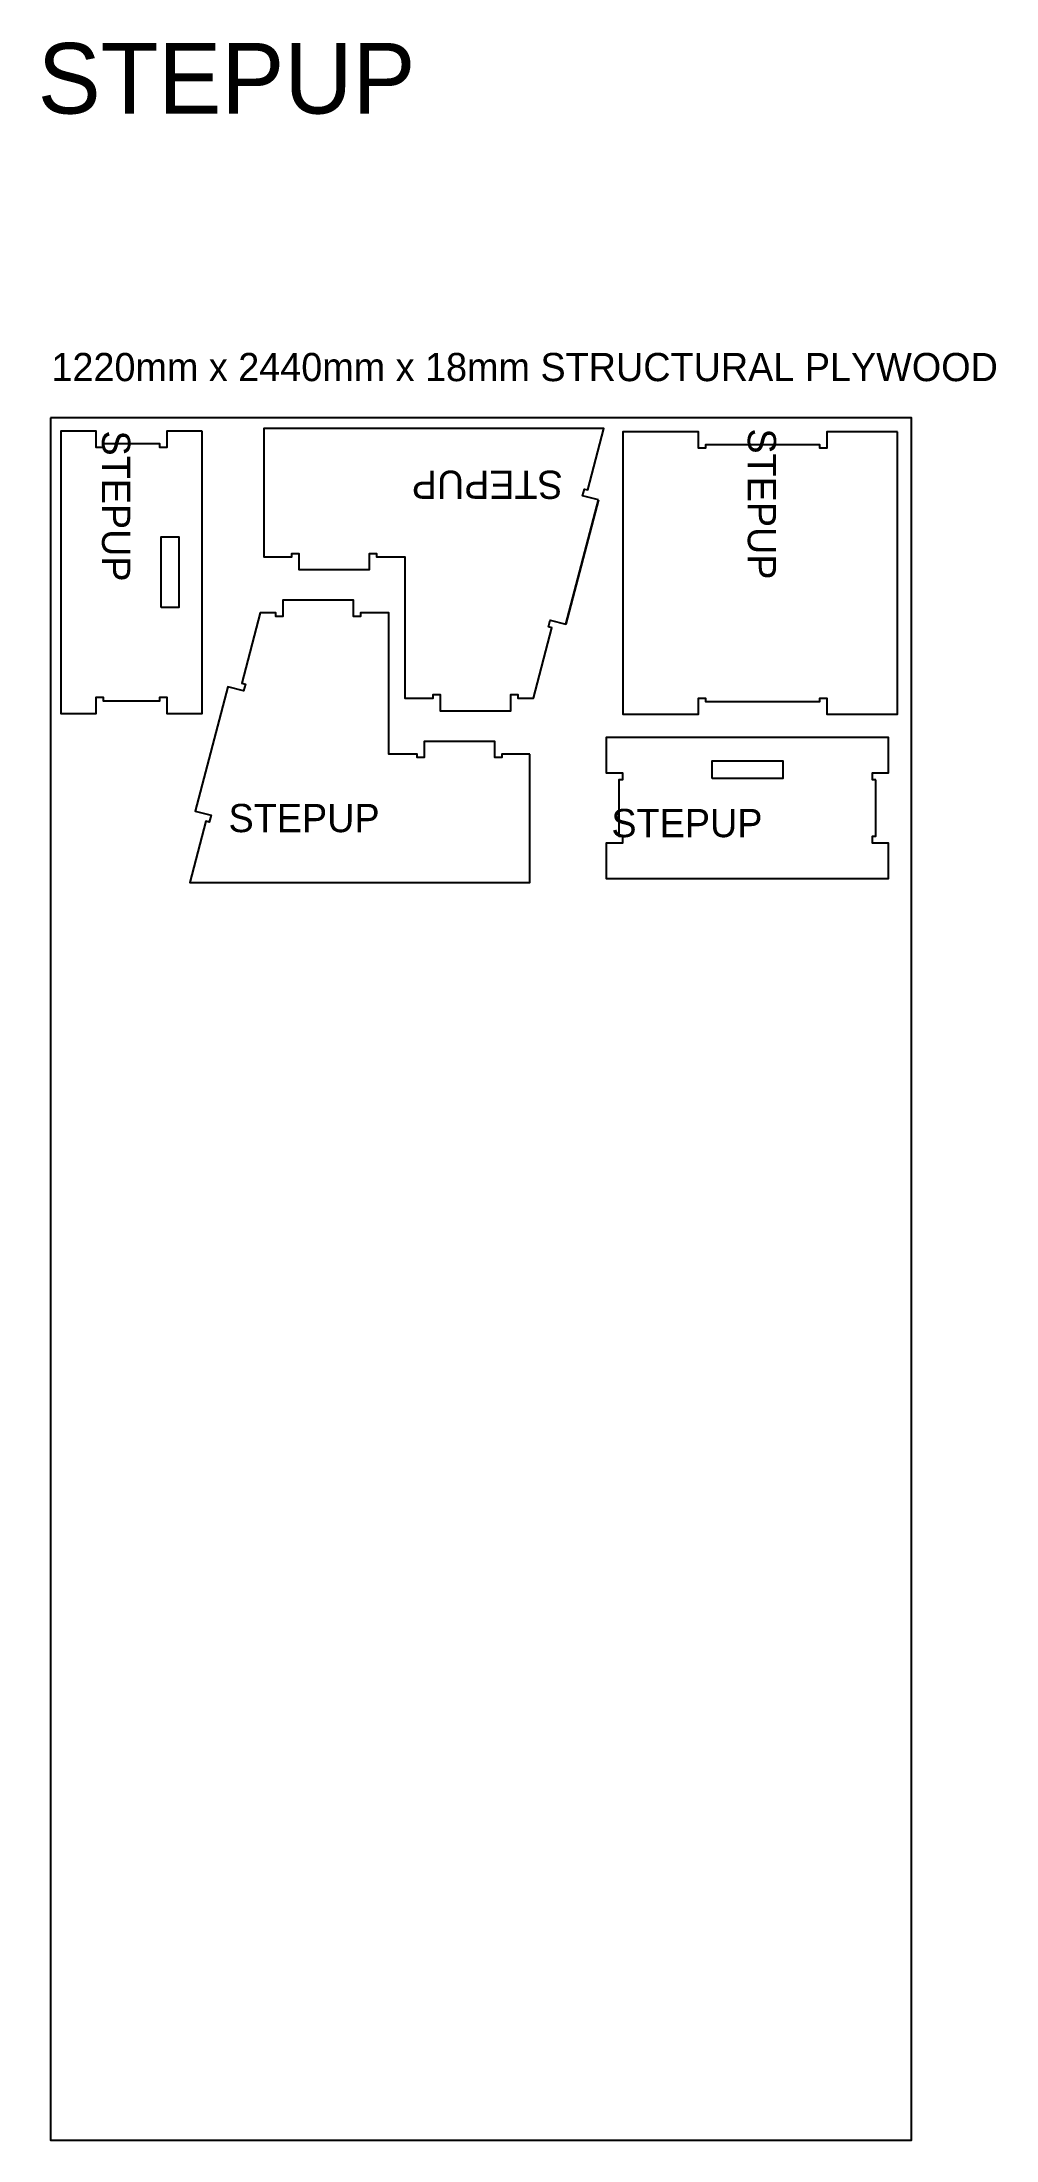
# Model space of a CAD drawing. Header units: inches. Extents: x -3168 to -1817, y -901 to 2071.
import ezdxf

# ---------------------------------------------------------------- set-up
doc = ezdxf.new("R2010")
doc.units = ezdxf.units.IN
doc.header["$MEASUREMENT"] = 0
for name, color, linetype in [('0_SHEET_StructuralSprucePly 2440x1220x18', 1, 'Continuous'), ('1_3mmTOOL_2mmDEEP_CENTRE', 2, 'Continuous'), ('2_6mmTOOL_CUTTHROUGH_INSIDE', 4, 'Continuous'), ('3_ANYTOOL_CUTTHROUGH_OUTSIDE', 5, 'Continuous')]:
    doc.layers.add(name, color=color, linetype=linetype)

msp = doc.modelspace()

# ---------------------------------------------------------------- linework, layer by layer
for p, q in [((-2380, 1422.3), (-2426.1, 1246.2)), ((-2999.3, 1269.8), (-2999.3, 1369.8))]:
    msp.add_line(p, q)
at = {"layer": '0_SHEET_StructuralSprucePly 2440x1220x18'}
msp.add_lwpolyline([(-3156.3, 1538.6), (-3156.3, -901.4), (-1936.3, -901.4), (-1936.3, 1538.6)], close=True, dxfattribs=at)
at = {"layer": '2_6mmTOOL_CUTTHROUGH_INSIDE'}
for points in [[(-2999.3, 1269.8), (-2999.3, 1369.8), (-2974.3, 1369.8), (-2974.3, 1269.8)], [(-2218.9, 1027.8), (-2218.9, 1052.8), (-2118.9, 1052.8), (-2118.9, 1027.8)]]:
    msp.add_lwpolyline(points, close=True, dxfattribs=at)
at = {"layer": '3_ANYTOOL_CUTTHROUGH_OUTSIDE'}
for points in [[(-2941.3, 1519.8), (-2991.3, 1519.8), (-2991.3, 1496.8), (-3001.3, 1496.8), (-3001.3, 1501.8), (-3081.3, 1501.8), (-3081.3, 1496.8), (-3091.3, 1496.8), (-3091.3, 1519.8), (-3141.3, 1519.8), (-3141.3, 1119.8), (-3091.3, 1119.8), (-3091.3, 1142.8), (-3081.3, 1142.8), (-3081.3, 1137.8), (-3001.3, 1137.8), (-3001.3, 1142.8), (-2991.3, 1142.8), (-2991.3, 1119.8), (-2941.3, 1119.8)], [(-2380, 1422.3), (-2402.3, 1428.1), (-2399.7, 1437.8), (-2394.9, 1436.5), (-2372.1, 1523.6), (-2854.1, 1523.6), (-2854.1, 1341.6), (-2814.1, 1341.6), (-2814.1, 1346.6), (-2804.1, 1346.6), (-2804.1, 1323.6), (-2704.1, 1323.6), (-2704.1, 1346.6), (-2694.1, 1346.6), (-2694.1, 1341.6), (-2654.1, 1341.6), (-2654.1, 1141.6), (-2614.1, 1141.6), (-2614.1, 1146.6), (-2604.1, 1146.6), (-2604.1, 1123.6), (-2504.1, 1123.6), (-2504.1, 1146.6), (-2494.1, 1146.6), (-2494.1, 1141.6), (-2472.1, 1141.6), (-2446.1, 1241.1), (-2450.9, 1242.4), (-2448.4, 1252.1), (-2426.1, 1246.2)], [(-1956.3, 1518.6), (-2056.3, 1518.6), (-2056.3, 1495.6), (-2066.3, 1495.6), (-2066.3, 1500.6), (-2228.3, 1500.6), (-2228.3, 1495.6), (-2238.3, 1495.6), (-2238.3, 1518.6), (-2345.6, 1518.6), (-2345.6, 1118.6), (-2238.3, 1118.6), (-2238.3, 1141.6), (-2228.3, 1141.6), (-2228.3, 1136.6), (-2066.3, 1136.6), (-2066.3, 1141.6), (-2056.3, 1141.6), (-2056.3, 1118.6), (-1956.3, 1118.6)], [(-2476.9, 1062.2), (-2516.9, 1062.2), (-2516.9, 1057.2), (-2526.9, 1057.2), (-2526.9, 1080.2), (-2626.9, 1080.2), (-2626.9, 1057.2), (-2636.9, 1057.2), (-2636.9, 1062.2), (-2676.9, 1062.2), (-2676.9, 1262.2), (-2716.9, 1262.2), (-2716.9, 1257.2), (-2726.9, 1257.2), (-2726.9, 1280.2), (-2826.9, 1280.2), (-2826.9, 1257.2), (-2836.9, 1257.2), (-2836.9, 1262.2), (-2858.9, 1262.2), (-2884.9, 1162.7), (-2880.1, 1161.4), (-2882.6, 1151.7), (-2904.9, 1157.6), (-2951, 981.5), (-2928.7, 975.7), (-2931.2, 966), (-2936.1, 967.3), (-2958.9, 880.2), (-2476.9, 880.2)], [(-1986.9, 1025.8), (-1991.9, 1025.8), (-1991.9, 1035.8), (-1968.9, 1035.8), (-1968.9, 1085.8), (-2368.9, 1085.8), (-2368.9, 1035.8), (-2345.9, 1035.8), (-2345.9, 1025.8), (-2350.9, 1025.8), (-2350.9, 945.8), (-2345.9, 945.8), (-2345.9, 935.8), (-2368.9, 935.8), (-2368.9, 885.8), (-1968.9, 885.8), (-1968.9, 935.8), (-1991.9, 935.8), (-1991.9, 945.8), (-1986.9, 945.8)]]:
    msp.add_lwpolyline(points, close=True, dxfattribs=at)

# ---------------------------------------------------------------- texts
at = {"layer": '0_SHEET_StructuralSprucePly 2440x1220x18', "attachment_point": 1}
for s, width, insert, char_height in [('STEPUP', 871.788, (-3174.2, 2069.7), 100), ('1220mm x 2440mm x 18mm STRUCTURAL PLYWOOD', 1783.298, (-3154.7, 1630.6), 40)]:
    msp.add_mtext_dynamic_manual_height_columns(s, width=width, gutter_width=200, heights=[0], dxfattribs=dict(at, insert=insert, char_height=char_height))
at = {"layer": '1_3mmTOOL_2mmDEEP_CENTRE', "char_height": 40, "attachment_point": 1}
for insert, rotation in [((-3043.1, 1577.7), 270), ((-2128.4, 1580.6), 270), ((-2373.4, 1423.8), 180)]:
    msp.add_mtext_dynamic_manual_height_columns('{\\W3.83531; }STEPUP', width=533.492, gutter_width=200, heights=[0], dxfattribs=dict(at, insert=insert, rotation=rotation))
for insert in [(-2960.9, 991.6), (-2418.6, 984.5)]:
    msp.add_mtext_dynamic_manual_height_columns('{\\W3.83531; }STEPUP', width=533.492, gutter_width=200, heights=[0], dxfattribs=dict(at, insert=insert))

doc.saveas('drawing.dxf')
